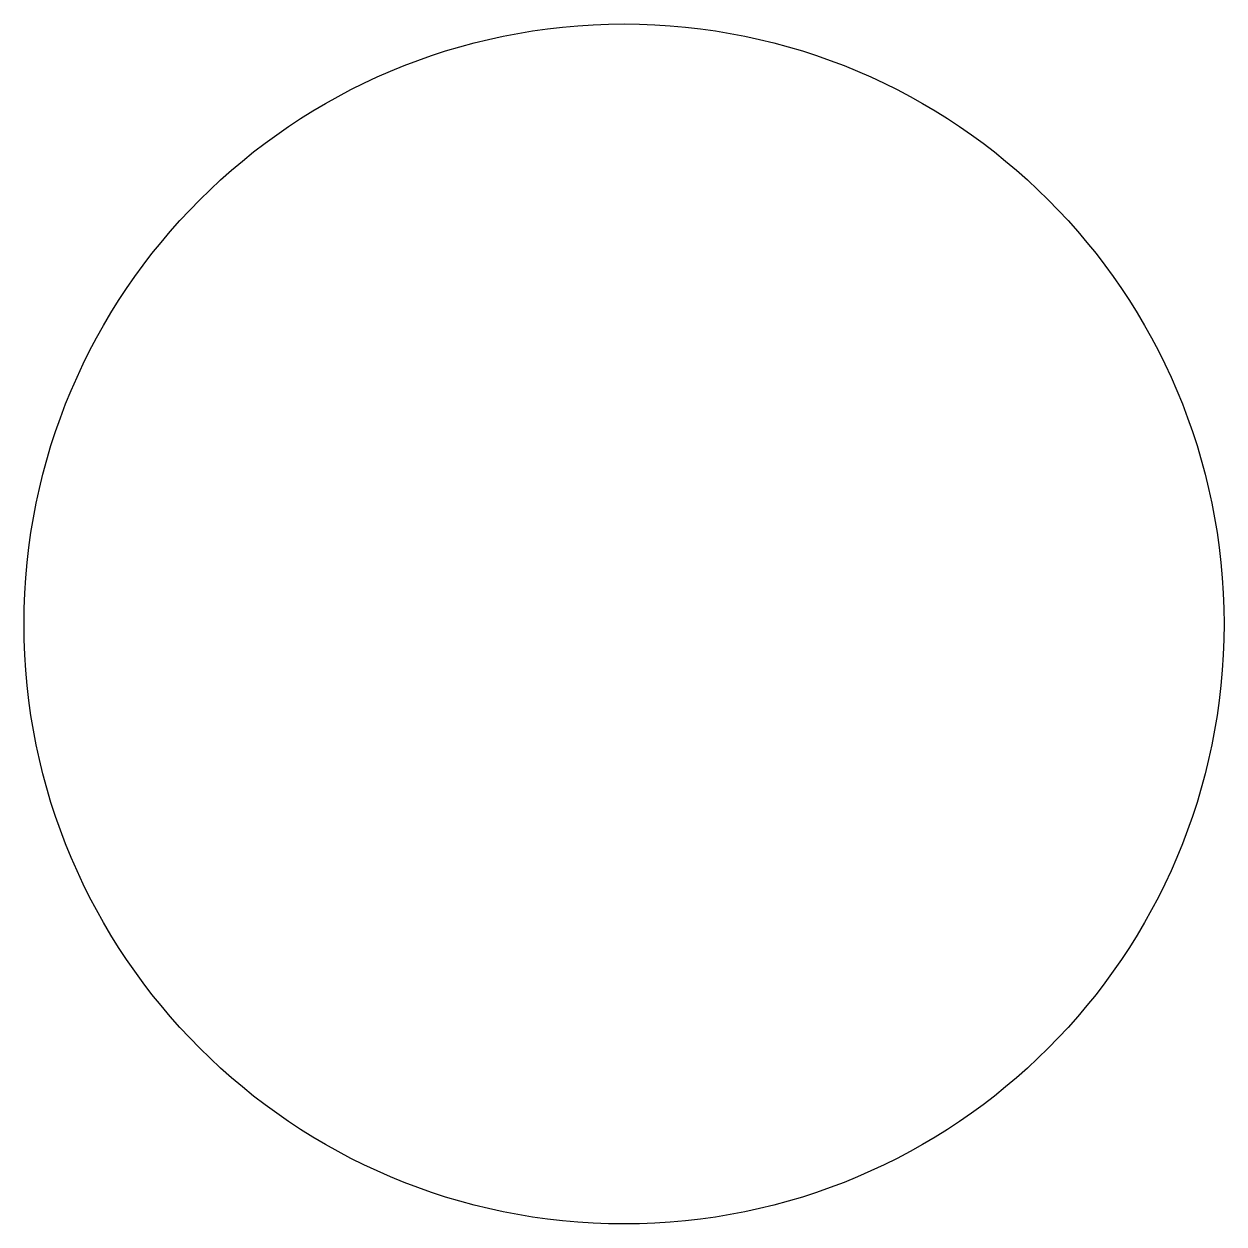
# Model space of a CAD drawing. Extents: x -12.6 to -9.47, y 173.46 to 176.58.
import ezdxf

# ---------------------------------------------------------------- set-up
doc = ezdxf.new("R2010")
doc.units = 0
doc.header["$LTSCALE"] = 12
doc.header["$MEASUREMENT"] = 0
doc.layers.add('EXTERNALS', color=3, linetype='CONTINUOUS')

msp = doc.modelspace()

# ---------------------------------------------------------------- linework, layer by layer
at = {"layer": 'EXTERNALS'}
msp.add_circle((-11.0345, 175.0198), 1.5625, dxfattribs=at)

doc.saveas('drawing.dxf')
